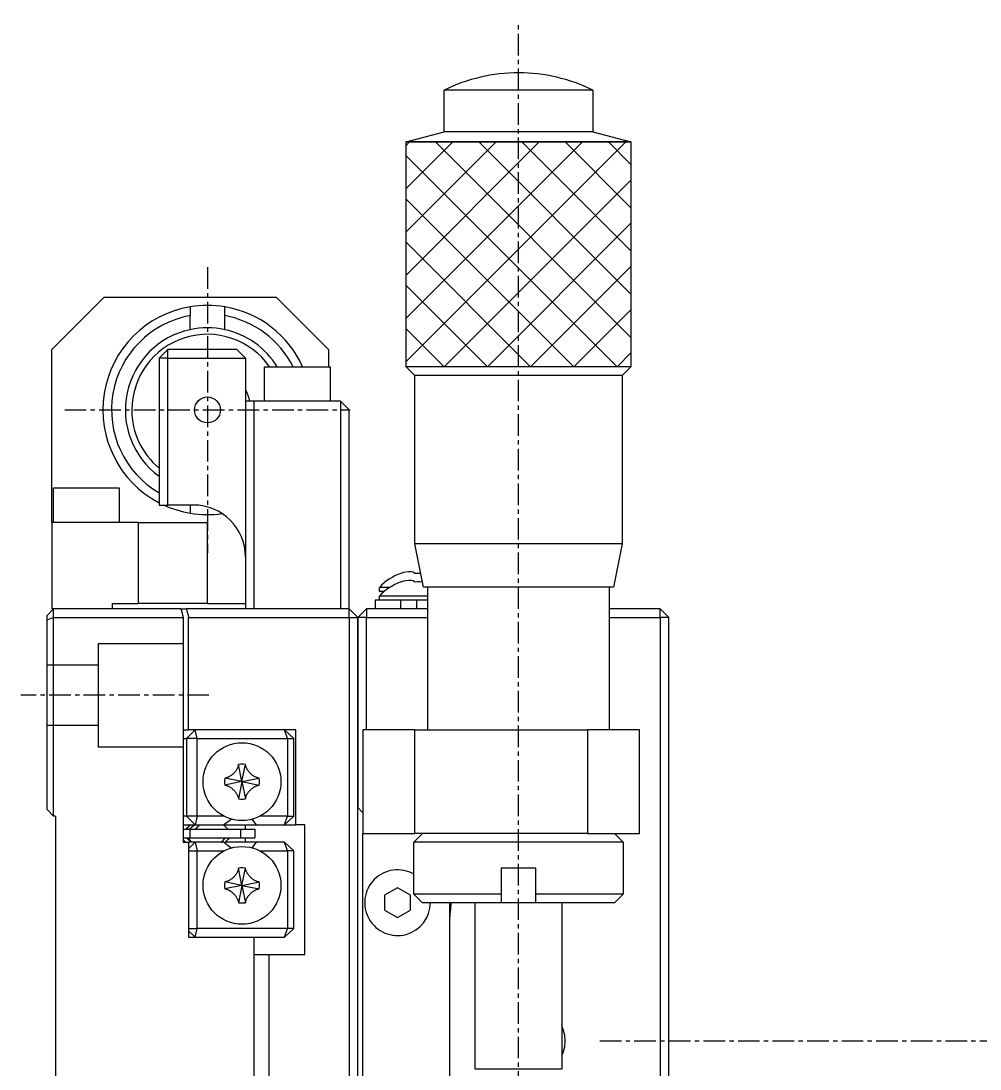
# Model space of a CAD drawing. Extents: x 72 to 479, y 51 to 365.
# Drawn here: x 72.4 to 127.9, y 172.2 to 232.9 of the extents above; entities that cross this region are included whole.
import ezdxf

# ---------------------------------------------------------------- set-up
doc = ezdxf.new("R2010")
doc.units = 0
doc.linetypes.add('CENTER', pattern=[2, 1.25, -0.25, 0.25, -0.25])
doc.layers.get('0').update_dxf_attribs({"linetype": 'CONTINUOUS'})
doc.layers.add('CENTER', color=1, linetype='CENTER')

msp = doc.modelspace()

# ---------------------------------------------------------------- linework, layer by layer
at = {"color": 7, "linetype": 'CONTINUOUS'}
for p, q in [((105.527, 228.862), (96.927, 228.862)), ((96.927, 226.452), (96.927, 228.862)), ((105.527, 228.862), (105.527, 226.452)), ((94.727, 225.862), (96.927, 226.452)), ((105.527, 226.452), (96.927, 226.452)), ((105.527, 226.452), (107.727, 225.862)), ((94.727, 212.862), (94.727, 225.862)), ((94.727, 225.862), (107.727, 225.862)), ((107.727, 225.862), (107.727, 212.862)), ((74.227, 213.862), (77.227, 216.862)), ((87.227, 216.862), (77.227, 216.862)), ((87.227, 216.862), (90.227, 213.862)), ((82.227, 216.329), (82.227, 215.821)), ((82.227, 215.006), (82.227, 215.821)), ((84.227, 215.821), (84.227, 216.329)), ((84.227, 215.006), (84.227, 215.821)), ((74.227, 203.862), (74.227, 213.862)), ((80.927, 213.862), (80.427, 213.362)), ((84.927, 213.862), (80.927, 213.862)), ((80.927, 213.362), (80.927, 213.862)), ((85.427, 213.362), (84.927, 213.862)), ((90.227, 213.862), (90.227, 212.862)), ((80.427, 213.362), (80.427, 204.862)), ((80.927, 213.362), (80.427, 213.362)), ((80.927, 213.362), (85.427, 213.362)), ((80.927, 204.862), (80.927, 213.362)), ((85.427, 213.362), (85.427, 210.862)), ((86.527, 212.862), (90.327, 212.862)), ((86.527, 210.862), (86.527, 212.862)), ((90.327, 212.862), (90.327, 210.862)), ((95.227, 212.362), (94.727, 212.862)), ((107.727, 212.862), (94.727, 212.862)), ((107.727, 212.862), (107.227, 212.362)), ((107.227, 212.362), (95.227, 212.362)), ((95.227, 202.612), (95.227, 212.362)), ((107.227, 212.362), (107.227, 202.612)), ((85.427, 210.862), (85.427, 198.862)), ((85.927, 210.862), (85.427, 210.862)), ((85.927, 198.862), (85.927, 210.862)), ((90.927, 210.862), (85.927, 210.862)), ((90.927, 210.862), (90.927, 198.862)), ((91.427, 210.362), (90.927, 210.862)), ((91.427, 198.862), (91.427, 210.362)), ((74.327, 205.862), (78.127, 205.862)), ((74.327, 203.862), (74.327, 205.862)), ((78.127, 205.862), (78.127, 203.862)), ((80.427, 204.862), (80.927, 204.862)), ((82.427, 204.862), (80.927, 204.862)), ((82.227, 204.903), (82.227, 204.395)), ((74.227, 203.862), (74.227, 198.862)), ((79.227, 203.862), (74.227, 203.862)), ((79.227, 203.862), (79.227, 199.162)), ((79.227, 203.862), (83.227, 203.862)), ((107.227, 202.612), (95.227, 202.612)), ((95.727, 200.112), (95.227, 202.612)), ((107.227, 202.612), (106.727, 200.112)), ((94.425, 200.906), (94.42, 200.911)), ((95.14, 200.978), (95.013, 201.002)), ((95.226, 200.906), (95.14, 200.978)), ((95.358, 200.911), (95.226, 200.906)), ((95.49, 200.911), (95.358, 200.911)), ((95.568, 200.909), (95.49, 200.911)), ((93.177, 199.862), (93.177, 200.091)), ((93.767, 200.091), (93.177, 200.091)), ((94.425, 200.406), (94.42, 200.411)), ((95.14, 200.478), (95.013, 200.502)), ((95.226, 200.406), (95.14, 200.478)), ((95.358, 200.411), (95.226, 200.406)), ((95.49, 200.411), (95.358, 200.411)), ((95.627, 200.406), (95.49, 200.411)), ((95.659, 200.45), (95.627, 200.406)), ((106.727, 200.112), (95.727, 200.112)), ((95.977, 191.862), (95.977, 200.112)), ((106.477, 200.112), (106.477, 191.862)), ((93.459, 199.862), (93.177, 199.862)), ((93.177, 199.362), (93.177, 199.591)), ((95.427, 199.591), (93.177, 199.591)), ((95.977, 199.591), (95.427, 199.591)), ((74.327, 198.862), (73.927, 198.462)), ((74.327, 198.862), (74.227, 198.862)), ((81.697, 198.862), (74.327, 198.862)), ((74.327, 198.362), (74.327, 198.862)), ((77.727, 199.162), (79.227, 199.162)), ((77.727, 198.862), (77.727, 199.162)), ((83.227, 199.162), (79.227, 199.162)), ((81.697, 198.862), (82.006, 198.862)), ((91.427, 198.862), (82.006, 198.862)), ((83.227, 199.162), (85.427, 199.162)), ((91.427, 198.862), (91.927, 198.362)), ((91.427, 198.362), (91.427, 198.862)), ((92.427, 198.862), (91.927, 198.362)), ((95.977, 198.862), (92.427, 198.862)), ((92.427, 198.862), (92.427, 198.362)), ((94.427, 199.362), (92.927, 199.362)), ((92.927, 199.362), (92.927, 198.862)), ((95.329, 199.362), (94.427, 199.362)), ((95.977, 199.362), (95.329, 199.362)), ((109.427, 198.862), (106.477, 198.862)), ((109.927, 198.362), (109.427, 198.862)), ((109.427, 198.362), (109.427, 198.862)), ((73.927, 198.462), (73.927, 198.197)), ((74.327, 198.362), (73.927, 198.197)), ((74.327, 186.862), (74.327, 198.362)), ((74.327, 198.362), (81.825, 198.362)), ((81.825, 198.362), (81.825, 185.362)), ((82.135, 198.362), (91.427, 198.362)), ((82.135, 191.862), (82.135, 198.362)), ((91.427, 198.362), (91.427, 149.362)), ((91.427, 198.362), (91.927, 198.362)), ((92.427, 198.362), (91.927, 198.362)), ((91.927, 187.362), (91.927, 198.362)), ((91.927, 198.362), (91.927, 187.362)), ((92.427, 191.862), (92.427, 198.362)), ((92.427, 198.362), (95.977, 198.362)), ((106.477, 198.362), (109.427, 198.362)), ((109.427, 198.362), (109.427, 170.862)), ((109.927, 198.362), (109.427, 198.362)), ((109.927, 149.362), (109.927, 198.362)), ((73.927, 198.197), (73.927, 187.262)), ((81.825, 191.862), (82.135, 191.862)), ((82.01, 191.362), (82.522, 191.862)), ((88.35, 191.862), (82.135, 191.862)), ((82.637, 191.362), (82.522, 191.862)), ((87.851, 191.362), (87.694, 191.862)), ((87.694, 191.862), (88.217, 191.362)), ((88.35, 186.362), (88.35, 191.862)), ((92.227, 191.862), (92.227, 185.862)), ((95.227, 191.862), (92.227, 191.862)), ((95.227, 191.862), (105.227, 191.862)), ((95.227, 185.862), (95.227, 191.862)), ((105.227, 191.862), (105.227, 185.862)), ((108.227, 191.862), (105.227, 191.862)), ((108.227, 185.862), (108.227, 191.862)), ((81.825, 191.362), (82.01, 191.362)), ((82.637, 191.362), (82.01, 191.362)), ((82.01, 191.362), (82.01, 186.862)), ((82.637, 191.362), (87.851, 191.362)), ((82.637, 186.862), (82.637, 191.362)), ((87.851, 191.362), (88.217, 191.362)), ((87.851, 191.362), (87.851, 186.862)), ((88.217, 186.862), (88.217, 191.362)), ((85.004, 189.749), (84.995, 189.721)), ((85.012, 189.777), (85.004, 189.749)), ((85.018, 189.806), (85.012, 189.777)), ((85.023, 189.835), (85.018, 189.806)), ((85.026, 189.864), (85.023, 189.835)), ((85.158, 189.869), (85.026, 189.864)), ((85.227, 188.862), (85.026, 189.864)), ((85.29, 189.869), (85.158, 189.869)), ((85.227, 188.862), (85.427, 189.864)), ((85.427, 189.864), (85.29, 189.869)), ((85.429, 189.841), (85.427, 189.864)), ((85.433, 189.818), (85.429, 189.841)), ((85.437, 189.796), (85.433, 189.818)), ((85.443, 189.773), (85.437, 189.796)), ((85.451, 189.744), (85.443, 189.773)), ((84.495, 189.153), (84.464, 189.136)), ((84.525, 189.171), (84.495, 189.153)), ((84.563, 189.195), (84.525, 189.171)), ((84.6, 189.222), (84.563, 189.195)), ((84.637, 189.249), (84.6, 189.222)), ((84.674, 189.281), (84.637, 189.249)), ((84.711, 189.313), (84.674, 189.281)), ((84.746, 189.347), (84.711, 189.313)), ((84.78, 189.383), (84.746, 189.347)), ((84.813, 189.42), (84.78, 189.383)), ((84.843, 189.457), (84.813, 189.42)), ((84.872, 189.495), (84.843, 189.457)), ((84.898, 189.533), (84.872, 189.495)), ((84.923, 189.573), (84.898, 189.533)), ((84.94, 189.602), (84.923, 189.573)), ((84.956, 189.632), (84.94, 189.602)), ((84.971, 189.662), (84.956, 189.632)), ((84.984, 189.693), (84.971, 189.662)), ((84.995, 189.721), (84.984, 189.693)), ((85.461, 189.716), (85.451, 189.744)), ((85.472, 189.687), (85.461, 189.716)), ((85.486, 189.656), (85.472, 189.687)), ((85.501, 189.625), (85.486, 189.656)), ((85.518, 189.594), (85.501, 189.625)), ((85.535, 189.564), (85.518, 189.594)), ((85.56, 189.526), (85.535, 189.564)), ((85.586, 189.489), (85.56, 189.526)), ((85.614, 189.452), (85.586, 189.489)), ((85.645, 189.415), (85.614, 189.452)), ((85.678, 189.378), (85.645, 189.415)), ((85.712, 189.343), (85.678, 189.378)), ((85.747, 189.309), (85.712, 189.343)), ((85.784, 189.276), (85.747, 189.309)), ((85.822, 189.246), (85.784, 189.276)), ((85.859, 189.217), (85.822, 189.246)), ((85.898, 189.191), (85.859, 189.217)), ((85.937, 189.166), (85.898, 189.191)), ((85.967, 189.149), (85.937, 189.166)), ((85.996, 189.133), (85.967, 189.149)), ((84.225, 189.062), (84.22, 188.925)), ((84.22, 188.925), (84.22, 188.794)), ((84.22, 188.794), (84.225, 188.662)), ((84.248, 189.065), (84.225, 189.062)), ((85.227, 188.862), (84.225, 189.062)), ((85.227, 188.862), (84.225, 188.662)), ((84.225, 188.662), (84.254, 188.659)), ((84.271, 189.068), (84.248, 189.065)), ((84.254, 188.659), (84.283, 188.654)), ((84.293, 189.073), (84.271, 189.068)), ((84.283, 188.654), (84.312, 188.647)), ((84.316, 189.078), (84.293, 189.073)), ((84.312, 188.647), (84.34, 188.639)), ((84.345, 189.087), (84.316, 189.078)), ((84.34, 188.639), (84.368, 188.63)), ((84.373, 189.096), (84.345, 189.087)), ((84.368, 188.63), (84.396, 188.619)), ((84.402, 189.107), (84.373, 189.096)), ((84.396, 188.619), (84.427, 188.606)), ((84.433, 189.121), (84.402, 189.107)), ((84.427, 188.606), (84.457, 188.592)), ((84.464, 189.136), (84.433, 189.121)), ((84.457, 188.592), (84.487, 188.576)), ((84.487, 188.576), (84.516, 188.559)), ((84.516, 188.559), (84.556, 188.534)), ((85.227, 188.862), (85.026, 187.861)), ((85.227, 188.862), (86.228, 189.062)), ((85.227, 188.862), (85.427, 187.861)), ((85.227, 188.862), (86.228, 188.662)), ((85.891, 188.529), (85.929, 188.554)), ((85.929, 188.554), (85.959, 188.571)), ((85.959, 188.571), (85.989, 188.588)), ((85.989, 188.588), (86.02, 188.603)), ((86.027, 189.118), (85.996, 189.133)), ((86.02, 188.603), (86.052, 188.617)), ((86.058, 189.105), (86.027, 189.118)), ((86.052, 188.617), (86.08, 188.628)), ((86.085, 189.094), (86.058, 189.105)), ((86.08, 188.628), (86.109, 188.638)), ((86.114, 189.085), (86.085, 189.094)), ((86.109, 188.638), (86.138, 188.646)), ((86.142, 189.077), (86.114, 189.085)), ((86.138, 188.646), (86.16, 188.652)), ((86.171, 189.071), (86.142, 189.077)), ((86.16, 188.652), (86.183, 188.656)), ((86.199, 189.066), (86.171, 189.071)), ((86.183, 188.656), (86.205, 188.66)), ((86.228, 189.062), (86.199, 189.066)), ((86.205, 188.66), (86.228, 188.662)), ((86.233, 188.931), (86.228, 189.062)), ((86.228, 188.662), (86.233, 188.799)), ((86.233, 188.799), (86.233, 188.931)), ((84.556, 188.534), (84.594, 188.507)), ((84.594, 188.507), (84.632, 188.479)), ((84.632, 188.479), (84.669, 188.448)), ((84.669, 188.448), (84.706, 188.415)), ((84.706, 188.415), (84.741, 188.382)), ((84.741, 188.382), (84.776, 188.346)), ((84.776, 188.346), (84.808, 188.31)), ((84.808, 188.31), (84.84, 188.272)), ((84.84, 188.272), (84.867, 188.236)), ((84.867, 188.236), (84.894, 188.198)), ((84.894, 188.198), (84.918, 188.16)), ((84.918, 188.16), (84.936, 188.13)), ((84.936, 188.13), (84.953, 188.1)), ((84.953, 188.1), (84.968, 188.069)), ((84.968, 188.069), (84.982, 188.037)), ((84.982, 188.037), (84.993, 188.009)), ((84.993, 188.009), (85.002, 187.98)), ((85.002, 187.98), (85.011, 187.951)), ((85.011, 187.951), (85.016, 187.929)), ((85.435, 187.918), (85.442, 187.947)), ((85.442, 187.947), (85.45, 187.975)), ((85.45, 187.975), (85.459, 188.004)), ((85.459, 188.004), (85.469, 188.031)), ((85.469, 188.031), (85.483, 188.062)), ((85.483, 188.062), (85.497, 188.093)), ((85.497, 188.093), (85.513, 188.122)), ((85.513, 188.122), (85.53, 188.152)), ((85.53, 188.152), (85.555, 188.191)), ((85.555, 188.191), (85.582, 188.23)), ((85.582, 188.23), (85.61, 188.267)), ((85.61, 188.267), (85.641, 188.305)), ((85.641, 188.305), (85.673, 188.342)), ((85.673, 188.342), (85.707, 188.377)), ((85.707, 188.377), (85.743, 188.411)), ((85.743, 188.411), (85.779, 188.444)), ((85.779, 188.444), (85.817, 188.475)), ((85.817, 188.475), (85.853, 188.503)), ((85.853, 188.503), (85.891, 188.529)), ((85.016, 187.929), (85.021, 187.906)), ((85.021, 187.906), (85.024, 187.884)), ((85.024, 187.884), (85.026, 187.861)), ((85.026, 187.861), (85.164, 187.856)), ((85.164, 187.856), (85.295, 187.856)), ((85.295, 187.856), (85.427, 187.861)), ((85.427, 187.861), (85.43, 187.89)), ((85.43, 187.89), (85.435, 187.918)), ((91.927, 160.362), (91.927, 187.362)), ((92.227, 187.062), (91.927, 187.362)), ((73.927, 187.262), (74.327, 186.862)), ((74.427, 186.862), (74.327, 186.862)), ((74.427, 186.862), (74.427, 160.862)), ((82.01, 186.862), (81.825, 186.862)), ((82.522, 186.362), (82.01, 186.862)), ((82.637, 186.862), (82.01, 186.862)), ((82.637, 186.862), (82.522, 186.362)), ((84.196, 186.862), (82.637, 186.862)), ((87.851, 186.862), (86.257, 186.862)), ((87.694, 186.362), (88.217, 186.862)), ((87.694, 186.362), (87.851, 186.862)), ((87.851, 186.862), (88.217, 186.862)), ((81.825, 186.362), (82.522, 186.362)), ((81.825, 186.33), (81.858, 186.362)), ((81.825, 186.112), (82.223, 186.112)), ((82.011, 186.112), (82.08, 186.202)), ((82.08, 186.202), (82.149, 186.286)), ((82.149, 186.286), (82.216, 186.362)), ((82.223, 186.112), (85.168, 186.112)), ((82.522, 186.362), (84.16, 186.362)), ((84.155, 186.362), (84.401, 186.112)), ((84.16, 186.362), (84.601, 186.702)), ((84.16, 186.362), (86.052, 186.362)), ((85.168, 186.112), (85.977, 186.112)), ((85.427, 186.112), (85.427, 186.362)), ((85.802, 186.687), (86.052, 186.362)), ((85.977, 186.112), (85.977, 185.612)), ((86.052, 186.362), (87.694, 186.362)), ((87.694, 186.362), (88.35, 186.362)), ((88.869, 186.362), (88.35, 186.362)), ((88.869, 178.862), (88.869, 186.362)), ((81.825, 185.612), (82.223, 185.612)), ((82.332, 185.362), (82.085, 185.612)), ((82.223, 185.612), (85.168, 185.612)), ((84.404, 185.518), (84.334, 185.435)), ((84.475, 185.612), (84.404, 185.518)), ((85.168, 185.612), (85.977, 185.612)), ((85.427, 185.362), (85.427, 185.612)), ((92.227, 163.362), (92.227, 185.862)), ((92.227, 185.862), (95.227, 185.862)), ((95.177, 185.362), (95.677, 185.862)), ((105.227, 185.862), (95.227, 185.862)), ((105.227, 185.862), (108.227, 185.862)), ((106.777, 185.862), (107.277, 185.362)), ((81.825, 185.362), (82.135, 185.362)), ((82.135, 185.362), (82.135, 179.862)), ((82.135, 184.985), (82.522, 185.362)), ((82.522, 185.362), (82.135, 185.362)), ((82.522, 185.362), (82.637, 184.862)), ((84.16, 185.362), (82.522, 185.362)), ((84.601, 185.023), (84.16, 185.362)), ((84.27, 185.362), (84.225, 185.313)), ((86.052, 185.362), (84.243, 185.362)), ((84.334, 185.435), (84.27, 185.362)), ((86.052, 185.362), (85.802, 185.037)), ((87.694, 185.362), (86.052, 185.362)), ((88.217, 184.862), (87.694, 185.362)), ((87.851, 184.862), (87.694, 185.362)), ((95.177, 182.362), (95.177, 185.362)), ((107.277, 185.362), (95.177, 185.362)), ((107.277, 185.362), (107.277, 182.362)), ((82.135, 184.862), (82.637, 184.862)), ((82.637, 180.362), (82.637, 184.862)), ((82.637, 184.862), (84.196, 184.862)), ((86.257, 184.862), (87.851, 184.862)), ((87.851, 184.862), (87.851, 180.362)), ((88.217, 184.862), (87.851, 184.862)), ((88.217, 180.362), (88.217, 184.862)), ((84.984, 183.693), (84.971, 183.662)), ((84.995, 183.721), (84.984, 183.693)), ((85.004, 183.749), (84.995, 183.721)), ((85.012, 183.777), (85.004, 183.749)), ((85.018, 183.806), (85.012, 183.777)), ((85.023, 183.835), (85.018, 183.806)), ((85.026, 183.864), (85.023, 183.835)), ((85.158, 183.869), (85.026, 183.864)), ((85.227, 182.862), (85.026, 183.864)), ((85.29, 183.869), (85.158, 183.869)), ((85.227, 182.862), (85.427, 183.864)), ((85.427, 183.864), (85.29, 183.869)), ((85.429, 183.841), (85.427, 183.864)), ((85.433, 183.818), (85.429, 183.841)), ((85.437, 183.796), (85.433, 183.818)), ((85.443, 183.773), (85.437, 183.796)), ((85.451, 183.744), (85.443, 183.773)), ((85.461, 183.716), (85.451, 183.744)), ((85.472, 183.687), (85.461, 183.716)), ((85.486, 183.656), (85.472, 183.687)), ((102.227, 183.862), (100.227, 183.862)), ((100.227, 183.862), (100.227, 182.362)), ((102.227, 182.362), (102.227, 183.862)), ((84.345, 183.087), (84.316, 183.078)), ((84.373, 183.096), (84.345, 183.087)), ((84.402, 183.107), (84.373, 183.096)), ((84.433, 183.121), (84.402, 183.107)), ((84.464, 183.136), (84.433, 183.121)), ((84.495, 183.153), (84.464, 183.136)), ((84.525, 183.171), (84.495, 183.153)), ((84.563, 183.195), (84.525, 183.171)), ((84.6, 183.222), (84.563, 183.195)), ((84.637, 183.249), (84.6, 183.222)), ((84.674, 183.281), (84.637, 183.249)), ((84.711, 183.313), (84.674, 183.281)), ((84.746, 183.347), (84.711, 183.313)), ((84.78, 183.383), (84.746, 183.347)), ((84.813, 183.42), (84.78, 183.383)), ((84.843, 183.457), (84.813, 183.42)), ((84.872, 183.495), (84.843, 183.457)), ((84.898, 183.533), (84.872, 183.495)), ((84.923, 183.573), (84.898, 183.533)), ((84.94, 183.602), (84.923, 183.573)), ((84.956, 183.632), (84.94, 183.602)), ((84.971, 183.662), (84.956, 183.632)), ((85.501, 183.625), (85.486, 183.656)), ((85.518, 183.594), (85.501, 183.625)), ((85.535, 183.564), (85.518, 183.594)), ((85.56, 183.526), (85.535, 183.564)), ((85.586, 183.489), (85.56, 183.526)), ((85.614, 183.452), (85.586, 183.489)), ((85.645, 183.415), (85.614, 183.452)), ((85.678, 183.378), (85.645, 183.415)), ((85.712, 183.343), (85.678, 183.378)), ((85.747, 183.309), (85.712, 183.343)), ((85.784, 183.276), (85.747, 183.309)), ((85.822, 183.246), (85.784, 183.276)), ((85.859, 183.217), (85.822, 183.246)), ((85.898, 183.191), (85.859, 183.217)), ((85.937, 183.166), (85.898, 183.191)), ((85.967, 183.149), (85.937, 183.166)), ((85.996, 183.133), (85.967, 183.149)), ((86.027, 183.118), (85.996, 183.133)), ((86.058, 183.105), (86.027, 183.118)), ((86.085, 183.094), (86.058, 183.105)), ((86.114, 183.085), (86.085, 183.094)), ((86.142, 183.077), (86.114, 183.085)), ((84.225, 183.062), (84.22, 182.925)), ((84.22, 182.925), (84.22, 182.794)), ((84.22, 182.794), (84.225, 182.662)), ((84.248, 183.065), (84.225, 183.062)), ((85.227, 182.862), (84.225, 183.062)), ((85.227, 182.862), (84.225, 182.662)), ((84.225, 182.662), (84.254, 182.659)), ((84.271, 183.068), (84.248, 183.065)), ((84.254, 182.659), (84.283, 182.654)), ((84.293, 183.073), (84.271, 183.068)), ((84.283, 182.654), (84.312, 182.647)), ((84.316, 183.078), (84.293, 183.073)), ((84.312, 182.647), (84.34, 182.639)), ((84.34, 182.639), (84.368, 182.63)), ((84.368, 182.63), (84.396, 182.619)), ((84.396, 182.619), (84.427, 182.606)), ((84.427, 182.606), (84.457, 182.592)), ((84.457, 182.592), (84.487, 182.576)), ((84.487, 182.576), (84.516, 182.559)), ((84.516, 182.559), (84.556, 182.534)), ((84.556, 182.534), (84.594, 182.507)), ((84.594, 182.507), (84.632, 182.479)), ((84.632, 182.479), (84.669, 182.448)), ((85.227, 182.862), (85.026, 181.861)), ((85.227, 182.862), (86.228, 183.062)), ((85.227, 182.862), (85.427, 181.861)), ((85.227, 182.862), (86.228, 182.662)), ((85.779, 182.444), (85.817, 182.475)), ((85.817, 182.475), (85.853, 182.503)), ((85.853, 182.503), (85.891, 182.529)), ((85.891, 182.529), (85.929, 182.554)), ((85.929, 182.554), (85.959, 182.571)), ((85.959, 182.571), (85.989, 182.588)), ((85.989, 182.588), (86.02, 182.603)), ((86.02, 182.603), (86.052, 182.617)), ((86.052, 182.617), (86.08, 182.628)), ((86.08, 182.628), (86.109, 182.638)), ((86.109, 182.638), (86.138, 182.646)), ((86.138, 182.646), (86.16, 182.652)), ((86.171, 183.071), (86.142, 183.077)), ((86.16, 182.652), (86.183, 182.656)), ((86.199, 183.066), (86.171, 183.071)), ((86.183, 182.656), (86.205, 182.66)), ((86.228, 183.062), (86.199, 183.066)), ((86.205, 182.66), (86.228, 182.662)), ((86.233, 182.931), (86.228, 183.062)), ((86.228, 182.662), (86.233, 182.799)), ((86.233, 182.799), (86.233, 182.931)), ((94.227, 182.728), (93.477, 182.295)), ((94.977, 182.295), (94.227, 182.728)), ((84.669, 182.448), (84.706, 182.415)), ((84.706, 182.415), (84.741, 182.382)), ((84.741, 182.382), (84.776, 182.346)), ((84.776, 182.346), (84.808, 182.31)), ((84.808, 182.31), (84.84, 182.272)), ((84.84, 182.272), (84.867, 182.236)), ((84.867, 182.236), (84.894, 182.198)), ((84.894, 182.198), (84.918, 182.16)), ((84.918, 182.16), (84.936, 182.13)), ((84.936, 182.13), (84.953, 182.1)), ((84.953, 182.1), (84.968, 182.069)), ((84.968, 182.069), (84.982, 182.037)), ((84.982, 182.037), (84.993, 182.009)), ((84.993, 182.009), (85.002, 181.98)), ((85.002, 181.98), (85.011, 181.951)), ((85.011, 181.951), (85.016, 181.929)), ((85.016, 181.929), (85.021, 181.906)), ((85.021, 181.906), (85.024, 181.884)), ((85.024, 181.884), (85.026, 181.861)), ((85.427, 181.861), (85.43, 181.89)), ((85.43, 181.89), (85.435, 181.918)), ((85.435, 181.918), (85.442, 181.947)), ((85.442, 181.947), (85.45, 181.975)), ((85.45, 181.975), (85.459, 182.004)), ((85.459, 182.004), (85.469, 182.031)), ((85.469, 182.031), (85.483, 182.062)), ((85.483, 182.062), (85.497, 182.093)), ((85.497, 182.093), (85.513, 182.122)), ((85.513, 182.122), (85.53, 182.152)), ((85.53, 182.152), (85.555, 182.191)), ((85.555, 182.191), (85.582, 182.23)), ((85.582, 182.23), (85.61, 182.267)), ((85.61, 182.267), (85.641, 182.305)), ((85.641, 182.305), (85.673, 182.342)), ((85.673, 182.342), (85.707, 182.377)), ((85.707, 182.377), (85.743, 182.411)), ((85.743, 182.411), (85.779, 182.444)), ((93.477, 182.295), (93.477, 181.429)), ((94.977, 181.429), (94.977, 182.295)), ((100.227, 182.362), (95.177, 182.362)), ((95.677, 181.862), (95.177, 182.362)), ((100.227, 182.362), (100.227, 181.862)), ((107.277, 182.362), (102.227, 182.362)), ((102.227, 181.862), (102.227, 182.362)), ((107.277, 182.362), (106.777, 181.862)), ((85.026, 181.861), (85.164, 181.856)), ((85.164, 181.856), (85.295, 181.856)), ((85.295, 181.856), (85.427, 181.861)), ((93.477, 181.429), (94.227, 180.996)), ((94.227, 180.996), (94.977, 181.429)), ((100.227, 181.862), (95.677, 181.862)), ((97.227, 181.862), (97.227, 163.362)), ((98.727, 172.24), (98.727, 181.862)), ((102.227, 181.862), (100.227, 181.862)), ((106.777, 181.862), (102.227, 181.862)), ((103.727, 181.862), (103.727, 172.24)), ((82.135, 180.362), (82.637, 180.362)), ((82.522, 179.862), (82.135, 180.24)), ((82.522, 179.862), (82.637, 180.362)), ((87.851, 180.362), (82.637, 180.362)), ((88.217, 180.362), (87.694, 179.862)), ((87.694, 179.862), (87.851, 180.362)), ((88.217, 180.362), (87.851, 180.362)), ((82.135, 179.862), (85.927, 179.862)), ((85.927, 167.862), (85.927, 179.862)), ((85.927, 179.862), (87.694, 179.862)), ((85.927, 178.862), (86.794, 178.862)), ((86.794, 168.862), (86.794, 178.862)), ((86.794, 178.862), (88.869, 178.862)), ((103.727, 172.24), (98.727, 172.24))]:
    msp.add_line(p, q, dxfattribs=at)
at = {"color": 3, "linetype": 'CONTINUOUS'}
for p, q in [((94.727, 212.862), (94.727, 225.862)), ((107.727, 225.862), (94.727, 225.862)), ((94.727, 225.662), (94.927, 225.862)), ((94.727, 223.162), (97.427, 225.862)), ((94.727, 220.662), (99.927, 225.862)), ((94.727, 218.162), (102.427, 225.862)), ((94.727, 215.662), (104.927, 225.862)), ((94.727, 213.162), (107.427, 225.862)), ((96.427, 225.862), (107.727, 214.562)), ((98.927, 225.862), (107.727, 217.062)), ((101.427, 225.862), (107.727, 219.562)), ((103.927, 225.862), (107.727, 222.062)), ((106.427, 225.862), (107.727, 224.562)), ((107.727, 225.862), (107.727, 212.862)), ((94.727, 225.062), (106.927, 212.862)), ((96.927, 212.862), (107.727, 223.662)), ((94.727, 222.562), (104.427, 212.862)), ((99.427, 212.862), (107.727, 221.162)), ((94.727, 220.062), (101.927, 212.862)), ((101.927, 212.862), (107.727, 218.662)), ((94.727, 217.562), (99.427, 212.862)), ((104.427, 212.862), (107.727, 216.162)), ((94.727, 215.062), (96.927, 212.862)), ((106.927, 212.862), (107.727, 213.662)), ((107.727, 212.862), (94.727, 212.862)), ((83.227, 199.162), (83.227, 203.862)), ((94.427, 198.862), (94.427, 199.362)), ((95.329, 199.362), (95.329, 198.862)), ((76.927, 190.862), (76.927, 196.862)), ((76.927, 196.862), (81.825, 196.862)), ((73.927, 195.612), (76.927, 195.612)), ((76.927, 192.112), (73.927, 192.112)), ((81.825, 190.862), (76.927, 190.862)), ((82.223, 185.612), (82.223, 186.112)), ((85.168, 185.612), (85.168, 186.112))]:
    msp.add_line(p, q, dxfattribs=at)
for points in [[(82.219, 186.362, 0), (82.217, 186.36, 0), (82.215, 186.358, 0), (82.213, 186.355, 0), (82.21, 186.353, 0), (82.208, 186.351, 0), (82.206, 186.348, 0), (82.204, 186.346, 0), (82.202, 186.344, 0), (82.2, 186.341, 0), (82.198, 186.339, 0), (82.196, 186.337, 0), (82.194, 186.335, 0), (82.192, 186.332, 0), (82.19, 186.33, 0), (82.188, 186.328, 0), (82.186, 186.326, 0), (82.184, 186.323, 0), (82.182, 186.321, 0), (82.18, 186.319, 0), (82.178, 186.317, 0), (82.177, 186.314, 0), (82.175, 186.312, 0), (82.173, 186.31, 0), (82.171, 186.308, 0), (82.169, 186.305, 0), (82.167, 186.303, 0), (82.165, 186.301, 0), (82.163, 186.299, 0), (82.161, 186.297, 0), (82.159, 186.294, 0), (82.157, 186.292, 0), (82.156, 186.29, 0), (82.154, 186.288, 0), (82.152, 186.286, 0), (82.15, 186.284, 0), (82.148, 186.281, 0), (82.147, 186.279, 0), (82.145, 186.277, 0), (82.143, 186.275, 0), (82.141, 186.273, 0), (82.139, 186.271, 0), (82.138, 186.269, 0), (82.136, 186.266, 0), (82.134, 186.264, 0), (82.132, 186.262, 0), (82.13, 186.26, 0), (82.129, 186.258, 0), (82.127, 186.256, 0), (82.125, 186.254, 0), (82.124, 186.252, 0), (82.122, 186.25, 0), (82.12, 186.248, 0), (82.118, 186.246, 0), (82.117, 186.244, 0), (82.115, 186.242, 0), (82.113, 186.24, 0), (82.112, 186.237, 0), (82.11, 186.235, 0), (82.108, 186.233, 0), (82.107, 186.231, 0), (82.105, 186.229, 0), (82.103, 186.227, 0), (82.102, 186.225, 0), (82.1, 186.223, 0), (82.099, 186.221, 0), (82.097, 186.22, 0), (82.096, 186.218, 0), (82.094, 186.216, 0), (82.092, 186.214, 0), (82.091, 186.212, 0), (82.089, 186.21, 0), (82.088, 186.208, 0), (82.086, 186.206, 0), (82.085, 186.204, 0), (82.083, 186.202, 0), (82.082, 186.2, 0), (82.08, 186.198, 0), (82.079, 186.196, 0), (82.077, 186.195, 0), (82.076, 186.193, 0), (82.074, 186.191, 0), (82.073, 186.189, 0), (82.072, 186.187, 0), (82.07, 186.185, 0), (82.069, 186.183, 0), (82.067, 186.182, 0), (82.066, 186.18, 0), (82.065, 186.178, 0), (82.063, 186.176, 0), (82.062, 186.174, 0), (82.061, 186.173, 0), (82.059, 186.171, 0), (82.058, 186.169, 0), (82.056, 186.167, 0), (82.055, 186.166, 0), (82.054, 186.164, 0), (82.053, 186.162, 0), (82.051, 186.16, 0), (82.05, 186.159, 0), (82.049, 186.157, 0), (82.047, 186.155, 0), (82.046, 186.153, 0), (82.045, 186.152, 0), (82.044, 186.15, 0), (82.043, 186.148, 0), (82.041, 186.147, 0), (82.04, 186.145, 0), (82.039, 186.143, 0), (82.038, 186.142, 0), (82.037, 186.14, 0), (82.035, 186.139, 0), (82.034, 186.137, 0), (82.033, 186.135, 0), (82.032, 186.134, 0), (82.031, 186.132, 0), (82.03, 186.131, 0), (82.029, 186.129, 0), (82.028, 186.127, 0), (82.026, 186.126, 0), (82.025, 186.124, 0), (82.024, 186.123, 0), (82.023, 186.121, 0), (82.022, 186.12, 0), (82.021, 186.118, 0), (82.02, 186.117, 0), (82.019, 186.115, 0), (82.018, 186.114, 0), (82.017, 186.112, 0)], [(82.173, 186.112, 0), (82.175, 186.114, 0), (82.177, 186.115, 0), (82.179, 186.117, 0), (82.181, 186.118, 0), (82.183, 186.12, 0), (82.184, 186.121, 0), (82.186, 186.123, 0), (82.189, 186.124, 0), (82.191, 186.126, 0), (82.192, 186.127, 0), (82.195, 186.129, 0), (82.196, 186.131, 0), (82.198, 186.132, 0), (82.201, 186.134, 0), (82.203, 186.135, 0), (82.205, 186.137, 0), (82.207, 186.139, 0), (82.209, 186.14, 0), (82.211, 186.142, 0), (82.213, 186.143, 0), (82.215, 186.145, 0), (82.217, 186.147, 0), (82.219, 186.148, 0), (82.221, 186.15, 0), (82.223, 186.152, 0), (82.225, 186.153, 0), (82.227, 186.155, 0), (82.23, 186.157, 0), (82.232, 186.159, 0), (82.234, 186.16, 0), (82.236, 186.162, 0), (82.238, 186.164, 0), (82.24, 186.166, 0), (82.242, 186.167, 0), (82.244, 186.169, 0), (82.247, 186.171, 0), (82.249, 186.173, 0), (82.251, 186.174, 0), (82.253, 186.176, 0), (82.255, 186.178, 0), (82.257, 186.18, 0), (82.26, 186.182, 0), (82.262, 186.183, 0), (82.264, 186.185, 0), (82.266, 186.187, 0), (82.269, 186.189, 0), (82.271, 186.191, 0), (82.273, 186.193, 0), (82.275, 186.195, 0), (82.277, 186.196, 0), (82.28, 186.198, 0), (82.282, 186.2, 0), (82.284, 186.202, 0), (82.286, 186.204, 0), (82.289, 186.206, 0), (82.291, 186.208, 0), (82.293, 186.21, 0), (82.296, 186.212, 0), (82.298, 186.214, 0), (82.3, 186.216, 0), (82.302, 186.218, 0), (82.305, 186.22, 0), (82.307, 186.221, 0), (82.309, 186.223, 0), (82.312, 186.225, 0), (82.314, 186.227, 0), (82.316, 186.229, 0), (82.318, 186.231, 0), (82.321, 186.233, 0), (82.323, 186.235, 0), (82.326, 186.237, 0), (82.328, 186.24, 0), (82.33, 186.242, 0), (82.333, 186.244, 0), (82.335, 186.246, 0), (82.337, 186.248, 0), (82.34, 186.25, 0), (82.342, 186.252, 0), (82.344, 186.254, 0), (82.347, 186.256, 0), (82.349, 186.258, 0), (82.352, 186.26, 0), (82.354, 186.262, 0), (82.356, 186.264, 0), (82.359, 186.266, 0), (82.361, 186.269, 0), (82.363, 186.271, 0), (82.366, 186.273, 0), (82.368, 186.275, 0), (82.371, 186.277, 0), (82.373, 186.279, 0), (82.376, 186.281, 0), (82.378, 186.284, 0), (82.38, 186.286, 0), (82.383, 186.288, 0), (82.385, 186.29, 0), (82.388, 186.292, 0), (82.39, 186.294, 0), (82.393, 186.297, 0), (82.395, 186.299, 0), (82.397, 186.301, 0), (82.4, 186.303, 0), (82.402, 186.305, 0), (82.405, 186.308, 0), (82.407, 186.31, 0), (82.41, 186.312, 0), (82.412, 186.314, 0), (82.415, 186.317, 0), (82.417, 186.319, 0), (82.42, 186.321, 0), (82.422, 186.323, 0), (82.425, 186.326, 0), (82.427, 186.328, 0), (82.43, 186.33, 0), (82.432, 186.332, 0), (82.435, 186.335, 0), (82.437, 186.337, 0), (82.439, 186.339, 0), (82.442, 186.341, 0), (82.445, 186.344, 0), (82.447, 186.346, 0), (82.45, 186.348, 0), (82.452, 186.351, 0), (82.454, 186.353, 0), (82.457, 186.355, 0), (82.46, 186.358, 0), (82.462, 186.36, 0), (82.465, 186.362, 0)], [(82.522, 186.112, 0), (82.524, 186.114, 0), (82.526, 186.116, 0), (82.528, 186.118, 0), (82.53, 186.12, 0), (82.532, 186.121, 0), (82.534, 186.123, 0), (82.536, 186.125, 0), (82.538, 186.127, 0), (82.54, 186.129, 0), (82.542, 186.131, 0), (82.544, 186.132, 0), (82.546, 186.134, 0), (82.548, 186.136, 0), (82.55, 186.138, 0), (82.552, 186.14, 0), (82.554, 186.142, 0), (82.556, 186.144, 0), (82.558, 186.146, 0), (82.56, 186.147, 0), (82.562, 186.149, 0), (82.564, 186.151, 0), (82.566, 186.153, 0), (82.568, 186.155, 0), (82.57, 186.157, 0), (82.573, 186.159, 0), (82.575, 186.161, 0), (82.577, 186.162, 0), (82.579, 186.164, 0), (82.581, 186.166, 0), (82.583, 186.168, 0), (82.585, 186.17, 0), (82.587, 186.172, 0), (82.589, 186.174, 0), (82.591, 186.176, 0), (82.593, 186.178, 0), (82.595, 186.18, 0), (82.597, 186.182, 0), (82.599, 186.183, 0), (82.601, 186.185, 0), (82.603, 186.187, 0), (82.605, 186.189, 0), (82.607, 186.191, 0), (82.609, 186.193, 0), (82.612, 186.195, 0), (82.614, 186.197, 0), (82.616, 186.199, 0), (82.618, 186.201, 0), (82.62, 186.203, 0), (82.622, 186.205, 0), (82.624, 186.207, 0), (82.626, 186.209, 0), (82.628, 186.21, 0), (82.63, 186.212, 0), (82.632, 186.214, 0), (82.634, 186.216, 0), (82.636, 186.218, 0), (82.638, 186.22, 0), (82.64, 186.222, 0), (82.642, 186.224, 0), (82.644, 186.226, 0), (82.647, 186.228, 0), (82.649, 186.23, 0), (82.651, 186.232, 0), (82.653, 186.234, 0), (82.655, 186.236, 0), (82.657, 186.238, 0), (82.659, 186.24, 0), (82.661, 186.242, 0), (82.663, 186.244, 0), (82.665, 186.246, 0), (82.667, 186.248, 0), (82.669, 186.25, 0), (82.671, 186.252, 0), (82.674, 186.254, 0), (82.675, 186.256, 0), (82.678, 186.258, 0), (82.68, 186.26, 0), (82.682, 186.262, 0), (82.684, 186.264, 0), (82.686, 186.266, 0), (82.688, 186.268, 0), (82.69, 186.27, 0), (82.692, 186.272, 0), (82.694, 186.274, 0), (82.696, 186.276, 0), (82.698, 186.278, 0), (82.7, 186.28, 0), (82.703, 186.281, 0), (82.704, 186.283, 0), (82.707, 186.285, 0), (82.709, 186.287, 0), (82.711, 186.29, 0), (82.713, 186.292, 0), (82.715, 186.294, 0), (82.717, 186.296, 0), (82.719, 186.298, 0), (82.721, 186.3, 0), (82.723, 186.302, 0), (82.725, 186.304, 0), (82.727, 186.306, 0), (82.729, 186.308, 0), (82.731, 186.31, 0), (82.734, 186.312, 0), (82.736, 186.314, 0), (82.738, 186.316, 0), (82.74, 186.318, 0), (82.742, 186.32, 0), (82.744, 186.322, 0), (82.746, 186.324, 0), (82.748, 186.326, 0), (82.75, 186.328, 0), (82.752, 186.33, 0), (82.754, 186.332, 0), (82.756, 186.334, 0), (82.758, 186.336, 0), (82.76, 186.338, 0), (82.762, 186.34, 0), (82.764, 186.342, 0), (82.766, 186.344, 0), (82.769, 186.346, 0), (82.771, 186.348, 0), (82.773, 186.35, 0), (82.775, 186.352, 0), (82.777, 186.354, 0), (82.779, 186.356, 0), (82.781, 186.358, 0), (82.783, 186.36, 0), (82.785, 186.362, 0)], [(82.276, 185.362, 0), (82.274, 185.364, 0), (82.272, 185.366, 0), (82.27, 185.368, 0), (82.268, 185.37, 0), (82.266, 185.372, 0), (82.264, 185.374, 0), (82.261, 185.376, 0), (82.26, 185.378, 0), (82.257, 185.381, 0), (82.255, 185.383, 0), (82.253, 185.385, 0), (82.251, 185.387, 0), (82.249, 185.389, 0), (82.247, 185.391, 0), (82.245, 185.393, 0), (82.243, 185.395, 0), (82.241, 185.397, 0), (82.239, 185.399, 0), (82.237, 185.401, 0), (82.235, 185.403, 0), (82.233, 185.405, 0), (82.231, 185.407, 0), (82.229, 185.409, 0), (82.227, 185.411, 0), (82.225, 185.413, 0), (82.222, 185.415, 0), (82.22, 185.417, 0), (82.218, 185.419, 0), (82.216, 185.421, 0), (82.214, 185.423, 0), (82.212, 185.425, 0), (82.21, 185.427, 0), (82.208, 185.429, 0), (82.206, 185.431, 0), (82.204, 185.433, 0), (82.202, 185.435, 0), (82.2, 185.437, 0), (82.198, 185.439, 0), (82.196, 185.441, 0), (82.194, 185.443, 0), (82.192, 185.445, 0), (82.189, 185.447, 0), (82.187, 185.449, 0), (82.185, 185.451, 0), (82.183, 185.453, 0), (82.181, 185.455, 0), (82.179, 185.457, 0), (82.177, 185.459, 0), (82.175, 185.461, 0), (82.173, 185.463, 0), (82.171, 185.465, 0), (82.169, 185.467, 0), (82.167, 185.469, 0), (82.165, 185.471, 0), (82.163, 185.473, 0), (82.161, 185.475, 0), (82.159, 185.477, 0), (82.156, 185.479, 0), (82.154, 185.481, 0), (82.152, 185.483, 0), (82.15, 185.485, 0), (82.148, 185.487, 0), (82.146, 185.489, 0), (82.144, 185.491, 0), (82.142, 185.493, 0), (82.14, 185.494, 0), (82.138, 185.496, 0), (82.136, 185.498, 0), (82.134, 185.5, 0), (82.132, 185.502, 0), (82.13, 185.504, 0), (82.128, 185.506, 0), (82.126, 185.508, 0), (82.124, 185.51, 0), (82.122, 185.512, 0), (82.12, 185.514, 0), (82.118, 185.516, 0), (82.116, 185.518, 0), (82.114, 185.52, 0), (82.112, 185.522, 0), (82.109, 185.524, 0), (82.107, 185.526, 0), (82.105, 185.528, 0), (82.103, 185.529, 0), (82.101, 185.531, 0), (82.099, 185.533, 0), (82.097, 185.535, 0), (82.095, 185.537, 0), (82.093, 185.539, 0), (82.091, 185.541, 0), (82.089, 185.543, 0), (82.087, 185.545, 0), (82.085, 185.547, 0), (82.083, 185.549, 0), (82.081, 185.551, 0), (82.079, 185.552, 0), (82.077, 185.554, 0), (82.075, 185.556, 0), (82.073, 185.558, 0), (82.071, 185.56, 0), (82.069, 185.562, 0), (82.067, 185.564, 0), (82.065, 185.566, 0), (82.063, 185.568, 0), (82.061, 185.57, 0), (82.059, 185.571, 0), (82.057, 185.573, 0), (82.055, 185.575, 0), (82.053, 185.577, 0), (82.051, 185.579, 0), (82.049, 185.581, 0), (82.047, 185.583, 0), (82.045, 185.585, 0), (82.043, 185.586, 0), (82.041, 185.588, 0), (82.039, 185.59, 0), (82.037, 185.592, 0), (82.035, 185.594, 0), (82.033, 185.596, 0), (82.031, 185.598, 0), (82.029, 185.599, 0), (82.027, 185.601, 0), (82.025, 185.603, 0), (82.023, 185.605, 0), (82.021, 185.607, 0), (82.019, 185.609, 0), (82.017, 185.61, 0), (82.015, 185.612, 0)], [(84.03, 185.362, 0), (84.032, 185.364, 0), (84.034, 185.366, 0), (84.036, 185.368, 0), (84.038, 185.37, 0), (84.04, 185.372, 0), (84.042, 185.374, 0), (84.044, 185.376, 0), (84.046, 185.378, 0), (84.048, 185.381, 0), (84.05, 185.383, 0), (84.052, 185.385, 0), (84.054, 185.387, 0), (84.056, 185.389, 0), (84.058, 185.391, 0), (84.06, 185.393, 0), (84.061, 185.395, 0), (84.063, 185.397, 0), (84.065, 185.399, 0), (84.067, 185.401, 0), (84.069, 185.403, 0), (84.071, 185.405, 0), (84.073, 185.407, 0), (84.075, 185.409, 0), (84.077, 185.411, 0), (84.079, 185.413, 0), (84.081, 185.415, 0), (84.083, 185.417, 0), (84.085, 185.419, 0), (84.086, 185.421, 0), (84.088, 185.423, 0), (84.09, 185.425, 0), (84.092, 185.427, 0), (84.094, 185.429, 0), (84.096, 185.431, 0), (84.098, 185.433, 0), (84.1, 185.435, 0), (84.101, 185.437, 0), (84.103, 185.439, 0), (84.105, 185.441, 0), (84.107, 185.443, 0), (84.109, 185.445, 0), (84.111, 185.447, 0), (84.113, 185.449, 0), (84.115, 185.451, 0), (84.116, 185.453, 0), (84.118, 185.455, 0), (84.12, 185.457, 0), (84.122, 185.459, 0), (84.124, 185.461, 0), (84.126, 185.463, 0), (84.128, 185.465, 0), (84.129, 185.467, 0), (84.131, 185.469, 0), (84.133, 185.471, 0), (84.135, 185.473, 0), (84.137, 185.475, 0), (84.139, 185.477, 0), (84.14, 185.479, 0), (84.142, 185.481, 0), (84.144, 185.483, 0), (84.146, 185.485, 0), (84.148, 185.487, 0), (84.15, 185.489, 0), (84.151, 185.491, 0), (84.153, 185.493, 0), (84.155, 185.494, 0), (84.157, 185.496, 0), (84.159, 185.498, 0), (84.16, 185.5, 0), (84.162, 185.502, 0), (84.164, 185.504, 0), (84.166, 185.506, 0), (84.167, 185.508, 0), (84.169, 185.51, 0), (84.171, 185.512, 0), (84.173, 185.514, 0), (84.174, 185.516, 0), (84.176, 185.518, 0), (84.178, 185.52, 0), (84.18, 185.522, 0), (84.182, 185.524, 0), (84.183, 185.526, 0), (84.185, 185.528, 0), (84.187, 185.529, 0), (84.189, 185.531, 0), (84.19, 185.533, 0), (84.192, 185.535, 0), (84.194, 185.537, 0), (84.195, 185.539, 0), (84.197, 185.541, 0), (84.199, 185.543, 0), (84.201, 185.545, 0), (84.202, 185.547, 0), (84.204, 185.549, 0), (84.206, 185.551, 0), (84.207, 185.552, 0), (84.209, 185.554, 0), (84.211, 185.556, 0), (84.213, 185.558, 0), (84.214, 185.56, 0), (84.216, 185.562, 0), (84.218, 185.564, 0), (84.219, 185.566, 0), (84.221, 185.568, 0), (84.223, 185.57, 0), (84.224, 185.571, 0), (84.226, 185.573, 0), (84.228, 185.575, 0), (84.229, 185.577, 0), (84.231, 185.579, 0), (84.233, 185.581, 0), (84.234, 185.583, 0), (84.236, 185.585, 0), (84.238, 185.586, 0), (84.239, 185.588, 0), (84.241, 185.59, 0), (84.243, 185.592, 0), (84.244, 185.594, 0), (84.246, 185.596, 0), (84.248, 185.598, 0), (84.249, 185.599, 0), (84.251, 185.601, 0), (84.252, 185.603, 0), (84.254, 185.605, 0), (84.255, 185.607, 0), (84.257, 185.609, 0), (84.259, 185.61, 0), (84.26, 185.612, 0)], [(81.962, 185.362, 0), (81.961, 185.363, 0), (81.96, 185.364, 0), (81.959, 185.365, 0), (81.958, 185.366, 0), (81.957, 185.367, 0), (81.956, 185.368, 0), (81.955, 185.37, 0), (81.954, 185.371, 0), (81.952, 185.372, 0), (81.951, 185.373, 0), (81.95, 185.374, 0), (81.949, 185.375, 0), (81.948, 185.376, 0), (81.947, 185.377, 0), (81.946, 185.378, 0), (81.945, 185.379, 0), (81.944, 185.38, 0), (81.942, 185.381, 0), (81.941, 185.382, 0), (81.94, 185.383, 0), (81.939, 185.384, 0), (81.938, 185.385, 0), (81.937, 185.386, 0), (81.936, 185.387, 0), (81.935, 185.388, 0), (81.934, 185.389, 0), (81.933, 185.39, 0), (81.932, 185.391, 0), (81.93, 185.392, 0), (81.929, 185.393, 0), (81.928, 185.394, 0), (81.927, 185.395, 0), (81.926, 185.396, 0), (81.925, 185.397, 0), (81.924, 185.398, 0), (81.923, 185.399, 0), (81.922, 185.4, 0), (81.921, 185.401, 0), (81.919, 185.402, 0), (81.918, 185.403, 0), (81.917, 185.404, 0), (81.916, 185.405, 0), (81.915, 185.406, 0), (81.914, 185.407, 0), (81.913, 185.408, 0), (81.912, 185.409, 0), (81.911, 185.41, 0), (81.91, 185.411, 0), (81.909, 185.412, 0), (81.907, 185.413, 0), (81.906, 185.414, 0), (81.905, 185.415, 0), (81.904, 185.416, 0), (81.903, 185.417, 0), (81.902, 185.418, 0), (81.901, 185.419, 0), (81.9, 185.42, 0), (81.899, 185.421, 0), (81.898, 185.422, 0), (81.897, 185.423, 0), (81.896, 185.424, 0), (81.894, 185.425, 0), (81.894, 185.426, 0), (81.892, 185.427, 0), (81.891, 185.428, 0), (81.89, 185.429, 0), (81.889, 185.43, 0), (81.888, 185.431, 0), (81.887, 185.432, 0), (81.886, 185.433, 0), (81.885, 185.434, 0), (81.884, 185.435, 0), (81.883, 185.436, 0), (81.882, 185.437, 0), (81.881, 185.438, 0), (81.88, 185.439, 0), (81.879, 185.44, 0), (81.877, 185.441, 0), (81.876, 185.442, 0), (81.875, 185.443, 0), (81.874, 185.444, 0), (81.873, 185.445, 0), (81.872, 185.446, 0), (81.871, 185.446, 0), (81.87, 185.447, 0), (81.869, 185.448, 0), (81.868, 185.449, 0), (81.867, 185.45, 0), (81.866, 185.451, 0), (81.865, 185.452, 0), (81.864, 185.453, 0), (81.863, 185.454, 0), (81.862, 185.455, 0), (81.86, 185.456, 0), (81.859, 185.457, 0), (81.858, 185.458, 0), (81.857, 185.459, 0), (81.856, 185.46, 0), (81.855, 185.461, 0), (81.854, 185.462, 0), (81.853, 185.463, 0), (81.852, 185.464, 0), (81.851, 185.464, 0), (81.85, 185.465, 0), (81.849, 185.466, 0), (81.848, 185.467, 0), (81.847, 185.468, 0), (81.846, 185.469, 0), (81.845, 185.47, 0), (81.844, 185.471, 0), (81.843, 185.472, 0), (81.842, 185.473, 0), (81.841, 185.474, 0), (81.84, 185.475, 0), (81.839, 185.476, 0), (81.838, 185.477, 0), (81.837, 185.477, 0), (81.835, 185.478, 0), (81.835, 185.479, 0), (81.834, 185.48, 0), (81.832, 185.481, 0), (81.831, 185.482, 0), (81.83, 185.483, 0), (81.829, 185.484, 0), (81.828, 185.485, 0), (81.827, 185.486, 0), (81.826, 185.487, 0), (81.825, 185.488, 0)]]:
    msp.add_polyline3d(points, dxfattribs=at)
at = {"color": 7, "linetype": 'CONTINUOUS'}
for centre, radius in [((83.227, 210.362), 0.75), ((85.227, 188.862), 2.25), ((85.227, 182.862), 2.25)]:
    msp.add_circle(centre, radius, dxfattribs=at)
for centre, radius, start, end in [((101.227, 220.117), 9.745, 90, 116.18378), ((101.227, 220.117), 9.745, 63.8162, 90), ((83.227, 210.362), 6.05, 99.51404, 242.43141), ((83.227, 210.362), 5.55, 100.38026, 239.70152), ((83.227, 210.362), 6.05, 80.48596, 99.51404), ((83.227, 210.362), 6.05, 24.40747, 80.48596), ((83.227, 210.362), 5.55, 26.77259, 79.61974), ((83.227, 210.362), 4.75, 102.1532, 233.88032), ((83.227, 210.362), 4.75, 102.1532, 233.88032), ((83.227, 210.362), 4.75, 77.8468, 102.1532), ((83.227, 210.362), 4.75, 31.75686, 77.8468), ((83.227, 210.362), 4.75, 31.75686, 77.8468), ((83.227, 210.362), 2.5, 11.53698, 28.35752), ((83.227, 210.362), 6.05, 245.38002, 260.48596), ((83.227, 210.362), 6.05, 260.48596, 278.02245), ((82.427, 201.862), 3, 0, 90), ((95.427, 198.034), 3.049, 109.27946, 137.56406), ((94.968, 199.428), 1.575, 88.39866, 110.16519), ((95.427, 197.534), 3.049, 109.27946, 137.56406), ((94.968, 198.928), 1.575, 88.39866, 110.16519), ((177.927, 223.362), 99.3, 194.28392, 194.58182), ((177.927, 223.362), 99, 194.32813, 194.62699), ((94.227, 181.862), 1.9, 59.99997, 0), ((177.927, 173.862), 81, 174.33192, 175.06724)]:
    msp.add_arc(centre, radius, start, end, dxfattribs=at)
at = {"color": 3, "linetype": 'CONTINUOUS'}
for centre, radius, start, end in [((83.227, 210.362), 4.375, 34.84991, 180), ((83.227, 210.362), 4.375, 180, 230.20816), ((101.927, 173.862), 2, 0, 25.84213), ((101.927, 173.862), 2, 334.15787, 0)]:
    msp.add_arc(centre, radius, start, end, dxfattribs=at)
at = {"layer": 'CENTER', "color": 1, "linetype": 'CENTER'}
for p, q in [((101.227, 168.862), (101.227, 232.862)), ((83.227, 218.622), (83.227, 202.102)), ((74.967, 210.362), (91.487, 210.362)), ((83.315, 193.862), (72.437, 193.862)), ((105.927, 173.862), (183.427, 173.862))]:
    msp.add_line(p, q, dxfattribs=at)

doc.saveas('drawing.dxf')
